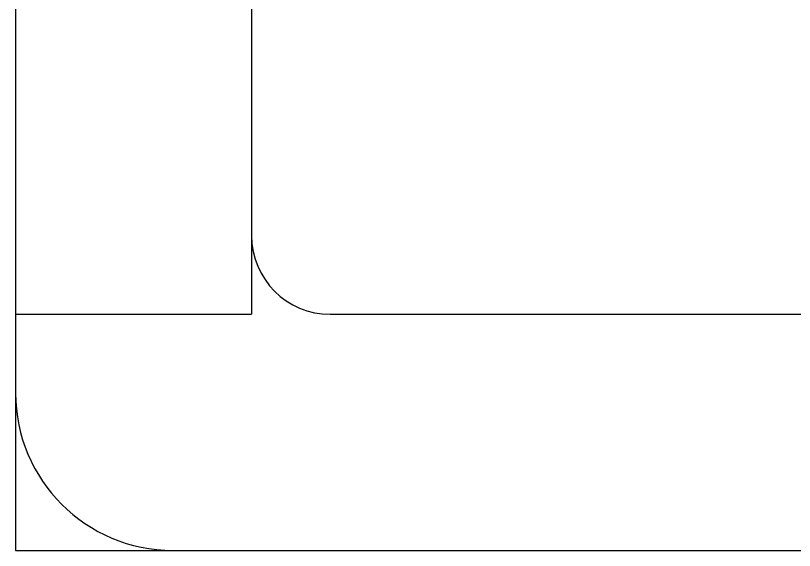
# Model space of a CAD drawing. Extents: x 8 to 293, y -214 to 82.
# Drawn here: x 72.476 to 77.427, y -81.519 to -78.121 of the extents above; entities that cross this region are included whole.
import ezdxf

# ---------------------------------------------------------------- set-up
doc = ezdxf.new("R2010")
doc.units = 0
doc.layers.get('0').update_dxf_attribs({"linetype": 'CONTINUOUS'})

msp = doc.modelspace()

# ---------------------------------------------------------------- linework, layer by layer
at = {"color": 7, "linetype": 'CONTINUOUS'}
for p, q in [((73.9765, -73.0194), (73.9765, -80.0194)), ((72.4765, -74.5194), (72.4765, -81.5194)), ((72.4765, -80.0194), (73.9765, -80.0194)), ((74.4765, -80.0194), (77.7465, -80.0194)), ((72.4765, -81.5194), (88.4765, -81.5194))]:
    msp.add_line(p, q, dxfattribs=at)
for centre, radius in [((74.4765, -79.5194), 0.5), ((73.4765, -80.5194), 1)]:
    msp.add_arc(centre, radius, 180, 270, dxfattribs=at)

doc.saveas('drawing.dxf')
